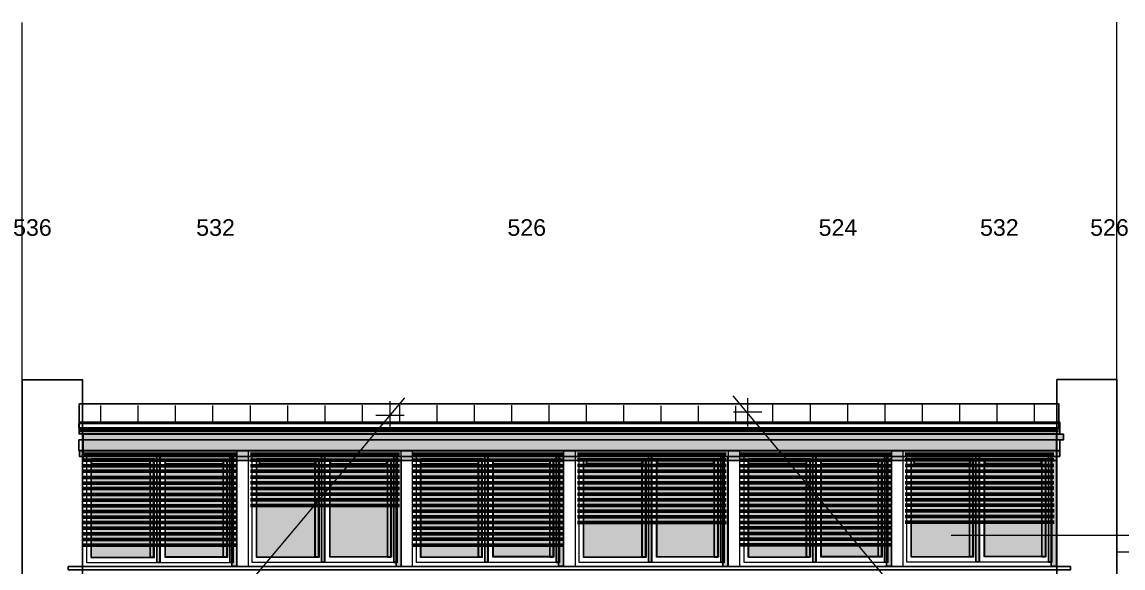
# Model space of a CAD drawing. Header units: millimetres. Extents: x 3716 to 41668, y 402 to 28530.
# Drawn here: x 12990 to 26469, y 17471 to 24159 of the extents above; entities that cross this region are included whole.
import ezdxf

# ---------------------------------------------------------------- set-up
doc = ezdxf.new("R2010")
doc.units = ezdxf.units.MM
doc.header["$LTSCALE"] = 50
for name, color, linetype in [('00_Wand_Bestand', 7, 'Continuous'), ('02_Grundstuecksgrenze', 8, 'Continuous'), ('05_Linien_stark', 7, 'Continuous'), ('06_Linien_fein', 3, 'Continuous'), ('10_Text', 7, 'Continuous')]:
    doc.layers.add(name, color=color, linetype=linetype)
doc.styles.add('PLAN', font='arial.ttf')

msp = doc.modelspace()

# ---------------------------------------------------------------- hatches: boundary and pattern name
at = {"layer": '00_Wand_Bestand', "transparency": 33554521}
for points in [[(13736, 19109), (25742, 19109), (25742, 19041), (13736, 19041)], [(13737, 19109), (25655, 19109), (25655, 18788), (13737, 18788)]]:
    msp.add_hatch(color=7, dxfattribs=at).paths.add_polyline_path(points)
at = {"layer": '00_Wand_Bestand', "transparency": 33554572}
for points in [[(13694, 18904), (25696, 18904), (25696, 18837), (13694, 18837)], [(15558, 18836), (15620, 18836), (15620, 17491), (15558, 17491)], [(17570, 18837), (17632, 18837), (17632, 17487), (17570, 17487)], [(19559, 18837), (19620, 18837), (19620, 17493), (19559, 17493)], [(21571, 18837), (21633, 18837), (21633, 17490), (21571, 17490)], [(23575, 18837), (23636, 18837), (23636, 17493), (23575, 17493)], [(25590, 18837), (25655, 18837), (25655, 17493), (25590, 17493)]]:
    msp.add_hatch(color=7, dxfattribs=at).paths.add_polyline_path(points)
at = {"layer": '02_Grundstuecksgrenze', "transparency": 33554590}
for points in [[(13837, 18807), (14609, 18807), (14609, 17600), (13837, 17600)], [(13837, 18796), (14609, 18796), (14609, 17599), (13837, 17599)], [(14742, 18803), (15504, 18803), (15504, 17607), (14742, 17607)], [(14744, 18798), (15504, 18798), (15504, 17604), (14744, 17604)], [(15862, 18808), (16626, 18808), (16626, 17603), (15862, 17603)], [(15862, 18797), (16626, 18797), (16626, 17602), (15862, 17602)], [(16758, 18803), (17513, 18803), (17513, 17609), (16758, 17609)], [(16760, 18799), (17513, 18799), (17513, 17606), (16760, 17606)], [(17872, 18808), (18626, 18808), (18626, 17603), (17872, 17603)], [(17872, 18797), (18626, 18797), (18626, 17603), (17872, 17603)], [(18756, 18803), (19501, 18803), (19501, 17610), (18756, 17610)], [(18758, 18799), (19501, 18799), (19501, 17607), (18758, 17607)], [(19865, 18809), (20629, 18809), (20629, 17603), (19865, 17603)], [(19865, 18797), (20629, 18797), (20629, 17602), (19865, 17602)], [(20761, 18804), (21515, 18804), (21515, 17609), (20761, 17609)], [(20763, 18800), (21515, 18800), (21515, 17606), (20763, 17606)], [(21883, 18808), (22641, 18808), (22641, 17604), (21883, 17604)], [(21883, 18797), (22641, 18797), (22641, 17604), (21883, 17604)], [(22772, 18804), (23521, 18804), (23521, 17611), (22772, 17611)], [(22774, 18799), (23521, 18799), (23521, 17608), (22774, 17608)], [(23877, 18810), (24641, 18810), (24641, 17607), (23877, 17607)], [(23877, 18799), (24641, 18799), (24641, 17606), (23877, 17606)], [(24772, 18806), (25526, 18806), (25526, 17613), (24772, 17613)], [(24774, 18801), (25526, 18801), (25526, 17610), (24774, 17610)]]:
    msp.add_hatch(color=7, dxfattribs=at).paths.add_polyline_path(points)
at = {"layer": '02_Grundstuecksgrenze', "transparency": 33554572}
for points in [[(13840, 18798), (14557, 18798), (14557, 18748), (13840, 18748)], [(14559, 18797), (14602, 18797), (14602, 17605), (14559, 17605)], [(14560, 18798), (14603, 18798), (14603, 17602), (14560, 17602)], [(14639, 18866), (14682, 18866), (14682, 17538), (14639, 17538)], [(14639, 18865), (14682, 18865), (14682, 17538), (14639, 17538)], [(14742, 18798), (15457, 18798), (15457, 18747), (14742, 18747)], [(14744, 18797), (15459, 18797), (15459, 18747), (14744, 18747)], [(15454, 18802), (15497, 18802), (15497, 17602), (15454, 17602)], [(15454, 18799), (15497, 18799), (15497, 17603), (15454, 17603)], [(15534, 18866), (15577, 18866), (15577, 17536), (15534, 17536)], [(15534, 18865), (15577, 18865), (15577, 17539), (15534, 17539)], [(15897, 18799), (16588, 18799), (16588, 18749), (15897, 18749)], [(16576, 18797), (16619, 18797), (16619, 17607), (16576, 17607)], [(16578, 18799), (16621, 18799), (16621, 17605), (16578, 17605)], [(16656, 18866), (16699, 18866), (16699, 17541), (16656, 17541)], [(16656, 18865), (16699, 18865), (16699, 17541), (16656, 17541)], [(16765, 18798), (17454, 18798), (17454, 18748), (16765, 18748)], [(16767, 18797), (17456, 18797), (17456, 18747), (16767, 18747)], [(17463, 18802), (17506, 18802), (17506, 17605), (17463, 17605)], [(17463, 18799), (17506, 18799), (17506, 17606), (17463, 17606)], [(17542, 18866), (17585, 18866), (17585, 17538), (17542, 17538)], [(17542, 18865), (17585, 18865), (17585, 17541), (17542, 17541)], [(17874, 18799), (18575, 18799), (18575, 18748), (17874, 18748)], [(18577, 18797), (18619, 18797), (18619, 17608), (18577, 17608)], [(18578, 18799), (18620, 18799), (18620, 17605), (18578, 17605)], [(18655, 18866), (18697, 18866), (18697, 17541), (18655, 17541)], [(18655, 18865), (18697, 18865), (18697, 17541), (18655, 17541)], [(18756, 18798), (19454, 18798), (19454, 18748), (18756, 18748)], [(18758, 18797), (19456, 18797), (19456, 18747), (18758, 18747)], [(19451, 18802), (19493, 18802), (19493, 17605), (19451, 17605)], [(19451, 18799), (19493, 18799), (19493, 17607), (19451, 17607)], [(19530, 18866), (19572, 18866), (19572, 17539), (19530, 17539)], [(19530, 18865), (19572, 18865), (19572, 17542), (19530, 17542)], [(19900, 18800), (20591, 18800), (20591, 18749), (19900, 18749)], [(20579, 18798), (20622, 18798), (20622, 17608), (20579, 17608)], [(20581, 18799), (20624, 18799), (20624, 17605), (20581, 17605)], [(20659, 18867), (20702, 18867), (20702, 17541), (20659, 17541)], [(20659, 18866), (20702, 18866), (20702, 17541), (20659, 17541)], [(20768, 18799), (21456, 18799), (21456, 18749), (20768, 18749)], [(20770, 18798), (21458, 18798), (21458, 18748), (20770, 18748)], [(21465, 18803), (21508, 18803), (21508, 17605), (21465, 17605)], [(21465, 18800), (21508, 18800), (21508, 17606), (21465, 17606)], [(21545, 18867), (21587, 18867), (21587, 17539), (21545, 17539)], [(21545, 18866), (21587, 18866), (21587, 17542), (21545, 17542)], [(21885, 18799), (22590, 18799), (22590, 18749), (21885, 18749)], [(22592, 18798), (22634, 18798), (22634, 17609), (22592, 17609)], [(22593, 18799), (22636, 18799), (22636, 17607), (22593, 17607)], [(22671, 18866), (22713, 18866), (22713, 17543), (22671, 17543)], [(22671, 18865), (22713, 18865), (22713, 17543), (22671, 17543)], [(22772, 18798), (23474, 18798), (23474, 18748), (22772, 18748)], [(22774, 18798), (23476, 18798), (23476, 18747), (22774, 18747)], [(23471, 18802), (23513, 18802), (23513, 17607), (23471, 17607)], [(23471, 18799), (23513, 18799), (23513, 17608), (23471, 17608)], [(23550, 18866), (23592, 18866), (23592, 17540), (23550, 17540)], [(23550, 18865), (23592, 18865), (23592, 17543), (23550, 17543)], [(23912, 18801), (24602, 18801), (24602, 18751), (23912, 18751)], [(24591, 18800), (24633, 18800), (24633, 17611), (24591, 17611)], [(24592, 18801), (24635, 18801), (24635, 17609), (24592, 17609)], [(24670, 18868), (24713, 18868), (24713, 17545), (24670, 17545)], [(24670, 18867), (24713, 18867), (24713, 17545), (24670, 17545)], [(24779, 18801), (25467, 18801), (25467, 18750), (24779, 18750)], [(24782, 18800), (25469, 18800), (25469, 18750), (24782, 18750)], [(25476, 18805), (25519, 18805), (25519, 17609), (25476, 17609)], [(25476, 18801), (25519, 18801), (25519, 17610), (25476, 17610)], [(25556, 18868), (25599, 18868), (25599, 17542), (25556, 17542)], [(25556, 18867), (25599, 18867), (25599, 17545), (25556, 17545)]]:
    msp.add_hatch(color=7, dxfattribs=at).paths.add_polyline_path(points)

# ---------------------------------------------------------------- linework, layer by layer
at = {"layer": '00_Wand_Bestand'}
for points in [[(13736, 19109), (25742, 19109), (25742, 19041), (13736, 19041)], [(13737, 19109), (25655, 19109), (25655, 18788), (13737, 18788)], [(13694, 18904), (25696, 18904), (25696, 18837), (13694, 18837)], [(15558, 18836), (15620, 18836), (15620, 17491), (15558, 17491)], [(17570, 18837), (17632, 18837), (17632, 17487), (17570, 17487)], [(19559, 18837), (19620, 18837), (19620, 17493), (19559, 17493)], [(21571, 18837), (21633, 18837), (21633, 17490), (21571, 17490)], [(23575, 18837), (23636, 18837), (23636, 17493), (23575, 17493)], [(25590, 18837), (25655, 18837), (25655, 17493), (25590, 17493)]]:
    msp.add_lwpolyline(points, close=True, dxfattribs=at)
at = {"layer": '02_Grundstuecksgrenze'}
for points in [[(13837, 18807), (14609, 18807), (14609, 17600), (13837, 17600)], [(13837, 18796), (14609, 18796), (14609, 17599), (13837, 17599)], [(13840, 18798), (14557, 18798), (14557, 18748), (13840, 18748)], [(14559, 18797), (14602, 18797), (14602, 17605), (14559, 17605)], [(14560, 18798), (14603, 18798), (14603, 17602), (14560, 17602)], [(14639, 18866), (14682, 18866), (14682, 17538), (14639, 17538)], [(14639, 18865), (14682, 18865), (14682, 17538), (14639, 17538)], [(14742, 18803), (15504, 18803), (15504, 17607), (14742, 17607)], [(14742, 18798), (15457, 18798), (15457, 18747), (14742, 18747)], [(14744, 18798), (15504, 18798), (15504, 17604), (14744, 17604)], [(14744, 18797), (15459, 18797), (15459, 18747), (14744, 18747)], [(15454, 18802), (15497, 18802), (15497, 17602), (15454, 17602)], [(15454, 18799), (15497, 18799), (15497, 17603), (15454, 17603)], [(15534, 18866), (15577, 18866), (15577, 17536), (15534, 17536)], [(15534, 18865), (15577, 18865), (15577, 17539), (15534, 17539)], [(15862, 18808), (16626, 18808), (16626, 17603), (15862, 17603)], [(15862, 18797), (16626, 18797), (16626, 17602), (15862, 17602)], [(15897, 18799), (16588, 18799), (16588, 18749), (15897, 18749)], [(16576, 18797), (16619, 18797), (16619, 17607), (16576, 17607)], [(16578, 18799), (16621, 18799), (16621, 17605), (16578, 17605)], [(16656, 18866), (16699, 18866), (16699, 17541), (16656, 17541)], [(16656, 18865), (16699, 18865), (16699, 17541), (16656, 17541)], [(16758, 18803), (17513, 18803), (17513, 17609), (16758, 17609)], [(16760, 18799), (17513, 18799), (17513, 17606), (16760, 17606)], [(16765, 18798), (17454, 18798), (17454, 18748), (16765, 18748)], [(16767, 18797), (17456, 18797), (17456, 18747), (16767, 18747)], [(17463, 18802), (17506, 18802), (17506, 17605), (17463, 17605)], [(17463, 18799), (17506, 18799), (17506, 17606), (17463, 17606)], [(17542, 18866), (17585, 18866), (17585, 17538), (17542, 17538)], [(17542, 18865), (17585, 18865), (17585, 17541), (17542, 17541)], [(17872, 18808), (18626, 18808), (18626, 17603), (17872, 17603)], [(17872, 18797), (18626, 18797), (18626, 17603), (17872, 17603)], [(17874, 18799), (18575, 18799), (18575, 18748), (17874, 18748)], [(18577, 18797), (18619, 18797), (18619, 17608), (18577, 17608)], [(18578, 18799), (18620, 18799), (18620, 17605), (18578, 17605)], [(18655, 18866), (18697, 18866), (18697, 17541), (18655, 17541)], [(18655, 18865), (18697, 18865), (18697, 17541), (18655, 17541)], [(18756, 18803), (19501, 18803), (19501, 17610), (18756, 17610)], [(18756, 18798), (19454, 18798), (19454, 18748), (18756, 18748)], [(18758, 18799), (19501, 18799), (19501, 17607), (18758, 17607)], [(18758, 18797), (19456, 18797), (19456, 18747), (18758, 18747)], [(19451, 18802), (19493, 18802), (19493, 17605), (19451, 17605)], [(19451, 18799), (19493, 18799), (19493, 17607), (19451, 17607)], [(19530, 18866), (19572, 18866), (19572, 17539), (19530, 17539)], [(19530, 18865), (19572, 18865), (19572, 17542), (19530, 17542)], [(19865, 18809), (20629, 18809), (20629, 17603), (19865, 17603)], [(19865, 18797), (20629, 18797), (20629, 17602), (19865, 17602)], [(19900, 18800), (20591, 18800), (20591, 18749), (19900, 18749)], [(20579, 18798), (20622, 18798), (20622, 17608), (20579, 17608)], [(20581, 18799), (20624, 18799), (20624, 17605), (20581, 17605)], [(20659, 18867), (20702, 18867), (20702, 17541), (20659, 17541)], [(20659, 18866), (20702, 18866), (20702, 17541), (20659, 17541)], [(20761, 18804), (21515, 18804), (21515, 17609), (20761, 17609)], [(20763, 18800), (21515, 18800), (21515, 17606), (20763, 17606)], [(20768, 18799), (21456, 18799), (21456, 18749), (20768, 18749)], [(20770, 18798), (21458, 18798), (21458, 18748), (20770, 18748)], [(21465, 18803), (21508, 18803), (21508, 17605), (21465, 17605)], [(21465, 18800), (21508, 18800), (21508, 17606), (21465, 17606)], [(21545, 18867), (21587, 18867), (21587, 17539), (21545, 17539)], [(21545, 18866), (21587, 18866), (21587, 17542), (21545, 17542)], [(21883, 18808), (22641, 18808), (22641, 17604), (21883, 17604)], [(21883, 18797), (22641, 18797), (22641, 17604), (21883, 17604)], [(21885, 18799), (22590, 18799), (22590, 18749), (21885, 18749)], [(22592, 18798), (22634, 18798), (22634, 17609), (22592, 17609)], [(22593, 18799), (22636, 18799), (22636, 17607), (22593, 17607)], [(22671, 18866), (22713, 18866), (22713, 17543), (22671, 17543)], [(22671, 18865), (22713, 18865), (22713, 17543), (22671, 17543)], [(22772, 18804), (23521, 18804), (23521, 17611), (22772, 17611)], [(22772, 18798), (23474, 18798), (23474, 18748), (22772, 18748)], [(22774, 18799), (23521, 18799), (23521, 17608), (22774, 17608)], [(22774, 18798), (23476, 18798), (23476, 18747), (22774, 18747)], [(23471, 18802), (23513, 18802), (23513, 17607), (23471, 17607)], [(23471, 18799), (23513, 18799), (23513, 17608), (23471, 17608)], [(23550, 18866), (23592, 18866), (23592, 17540), (23550, 17540)], [(23550, 18865), (23592, 18865), (23592, 17543), (23550, 17543)], [(23877, 18810), (24641, 18810), (24641, 17607), (23877, 17607)], [(23877, 18799), (24641, 18799), (24641, 17606), (23877, 17606)], [(23912, 18801), (24602, 18801), (24602, 18751), (23912, 18751)], [(24591, 18800), (24633, 18800), (24633, 17611), (24591, 17611)], [(24592, 18801), (24635, 18801), (24635, 17609), (24592, 17609)], [(24670, 18868), (24713, 18868), (24713, 17545), (24670, 17545)], [(24670, 18867), (24713, 18867), (24713, 17545), (24670, 17545)], [(24772, 18806), (25526, 18806), (25526, 17613), (24772, 17613)], [(24774, 18801), (25526, 18801), (25526, 17610), (24774, 17610)], [(24779, 18801), (25467, 18801), (25467, 18750), (24779, 18750)], [(24782, 18800), (25469, 18800), (25469, 18750), (24782, 18750)], [(25476, 18805), (25519, 18805), (25519, 17609), (25476, 17609)], [(25476, 18801), (25519, 18801), (25519, 17610), (25476, 17610)], [(25556, 18868), (25599, 18868), (25599, 17542), (25556, 17542)], [(25556, 18867), (25599, 18867), (25599, 17545), (25556, 17545)]]:
    msp.add_lwpolyline(points, close=True, dxfattribs=at)
at = {"layer": '05_Linien_stark', "lineweight": 15}
for p, q in [((12993, 2908), (12993, 24154)), ((26393, 2910), (26393, 24159))]:
    msp.add_line(p, q, dxfattribs=at)
at = {"layer": '05_Linien_stark', "lineweight": 53}
for p, q in [((13693, 19156), (25681, 19156)), ((15619, 18863), (13728, 18863)), ((15619, 18863), (13728, 18863)), ((15619, 18793), (13728, 18793)), ((15619, 18793), (13728, 18793)), ((17611, 18863), (15788, 18863)), ((17611, 18863), (15788, 18863)), ((17611, 18793), (15788, 18793)), ((17611, 18793), (15788, 18793)), ((19612, 18863), (17765, 18863)), ((19612, 18863), (17765, 18863)), ((19612, 18793), (17765, 18793)), ((19612, 18793), (17765, 18793)), ((21613, 18864), (19791, 18864)), ((21613, 18864), (19791, 18864)), ((21613, 18794), (19791, 18794)), ((21613, 18794), (19791, 18794)), ((23633, 18863), (21776, 18863)), ((23633, 18863), (21776, 18863)), ((23633, 18793), (21776, 18793)), ((23633, 18793), (21776, 18793)), ((25624, 18866), (23803, 18866)), ((25624, 18866), (23803, 18866)), ((25624, 18796), (23803, 18796)), ((25624, 18796), (23803, 18796)), ((15619, 18723), (13728, 18723)), ((15619, 18723), (13728, 18723)), ((15619, 18655), (13728, 18655)), ((15619, 18655), (13728, 18655)), ((17611, 18724), (15788, 18724)), ((17611, 18724), (15788, 18724)), ((17611, 18655), (15788, 18655)), ((17611, 18655), (15788, 18655)), ((19612, 18724), (17765, 18724)), ((19612, 18724), (17765, 18724)), ((19612, 18655), (17765, 18655)), ((19612, 18655), (17765, 18655)), ((21613, 18725), (19791, 18725)), ((21613, 18725), (19791, 18725)), ((21613, 18656), (19791, 18656)), ((21613, 18656), (19791, 18656)), ((23633, 18724), (21776, 18724)), ((23633, 18724), (21776, 18724)), ((23633, 18656), (21776, 18656)), ((23633, 18656), (21776, 18656)), ((25624, 18727), (23803, 18727)), ((25624, 18727), (23803, 18727)), ((25624, 18658), (23803, 18658)), ((25624, 18658), (23803, 18658)), ((15619, 18581), (13728, 18581)), ((15619, 18581), (13728, 18581)), ((15619, 18511), (13728, 18511)), ((15619, 18511), (13728, 18511)), ((17611, 18582), (15788, 18582)), ((17611, 18582), (15788, 18582)), ((17611, 18512), (15788, 18512)), ((17611, 18512), (15788, 18512)), ((19612, 18582), (17765, 18582)), ((19612, 18582), (17765, 18582)), ((19612, 18512), (17765, 18512)), ((19612, 18512), (17765, 18512)), ((21613, 18582), (19791, 18582)), ((21613, 18582), (19791, 18582)), ((21613, 18513), (19791, 18513)), ((21613, 18513), (19791, 18513)), ((23633, 18582), (21776, 18582)), ((23633, 18582), (21776, 18582)), ((23633, 18513), (21776, 18513)), ((23633, 18513), (21776, 18513)), ((25624, 18584), (23803, 18584)), ((25624, 18584), (23803, 18584)), ((25624, 18515), (23803, 18515)), ((25624, 18515), (23803, 18515)), ((15620, 18443), (13726, 18443)), ((15620, 18443), (13726, 18443)), ((15620, 18372), (13726, 18372)), ((15620, 18372), (13726, 18372)), ((17610, 18444), (15787, 18444)), ((17610, 18444), (15787, 18444)), ((17610, 18373), (15788, 18373)), ((17610, 18373), (15788, 18373)), ((19613, 18444), (17763, 18444)), ((19613, 18444), (17763, 18444)), ((19613, 18373), (17763, 18373)), ((19613, 18373), (17763, 18373)), ((21613, 18444), (19791, 18444)), ((21613, 18444), (19791, 18444)), ((21613, 18374), (19791, 18374)), ((21613, 18374), (19791, 18374)), ((23634, 18445), (21774, 18445)), ((23634, 18445), (21774, 18445)), ((23634, 18374), (21774, 18374)), ((23634, 18374), (21774, 18374)), ((25624, 18447), (23803, 18447)), ((25624, 18447), (23803, 18447)), ((25624, 18376), (23803, 18376)), ((25624, 18376), (23803, 18376)), ((15620, 18303), (13727, 18303)), ((15620, 18303), (13727, 18303)), ((15619, 18234), (13728, 18234)), ((15619, 18234), (13728, 18234)), ((17611, 18304), (15788, 18304)), ((17611, 18304), (15788, 18304)), ((17611, 18235), (15788, 18235)), ((17611, 18235), (15788, 18235)), ((19614, 18304), (17764, 18304)), ((19614, 18304), (17764, 18304)), ((19613, 18236), (17765, 18236)), ((19613, 18236), (17765, 18236)), ((21613, 18304), (19791, 18304)), ((21613, 18304), (19791, 18304)), ((21613, 18236), (19791, 18236)), ((21613, 18236), (19791, 18236)), ((23634, 18305), (21774, 18305)), ((23634, 18305), (21774, 18305)), ((23633, 18236), (21776, 18236)), ((23633, 18236), (21776, 18236)), ((25624, 18307), (23803, 18307)), ((25624, 18307), (23803, 18307)), ((25625, 18239), (23803, 18239)), ((25625, 18239), (23803, 18239)), ((15620, 18164), (13729, 18164)), ((15620, 18164), (13729, 18164)), ((15620, 18095), (13729, 18095)), ((15620, 18095), (13729, 18095)), ((19613, 18166), (17766, 18166)), ((19613, 18166), (17766, 18166)), ((19613, 18097), (17766, 18097)), ((19613, 18097), (17766, 18097)), ((21614, 18166), (19792, 18166)), ((21614, 18166), (19792, 18166)), ((21614, 18097), (19792, 18097)), ((21614, 18097), (19792, 18097)), ((23634, 18167), (21777, 18167)), ((23634, 18167), (21777, 18167)), ((23634, 18098), (21777, 18098)), ((23634, 18098), (21777, 18098)), ((25625, 18169), (23804, 18169)), ((25625, 18169), (23804, 18169)), ((25625, 18100), (23804, 18100)), ((25625, 18100), (23804, 18100)), ((15619, 18026), (13729, 18026)), ((15619, 18026), (13729, 18026)), ((15620, 17958), (13729, 17958)), ((15620, 17958), (13729, 17958)), ((19613, 18028), (17766, 18028)), ((19613, 18028), (17766, 18028)), ((19613, 17960), (17766, 17960)), ((19613, 17960), (17766, 17960)), ((21614, 18028), (19792, 18028)), ((21614, 18028), (19792, 18028)), ((23634, 18029), (21777, 18029)), ((23634, 18029), (21777, 18029)), ((23634, 17961), (21777, 17961)), ((23634, 17961), (21777, 17961)), ((25625, 18031), (23804, 18031)), ((25625, 18031), (23804, 18031)), ((15620, 17888), (13729, 17888)), ((15620, 17888), (13729, 17888)), ((15619, 17819), (13729, 17819)), ((15619, 17819), (13729, 17819)), ((19613, 17890), (17766, 17890)), ((19613, 17890), (17766, 17890)), ((19613, 17822), (17766, 17822)), ((19613, 17822), (17766, 17822)), ((23633, 17823), (21776, 17823)), ((23633, 17823), (21776, 17823)), ((23634, 17892), (21777, 17892)), ((23634, 17892), (21777, 17892)), ((15619, 17749), (13729, 17749)), ((15619, 17749), (13729, 17749)), ((19613, 17752), (17766, 17752)), ((19613, 17752), (17766, 17752)), ((23633, 17753), (21777, 17753)), ((23633, 17753), (21777, 17753))]:
    msp.add_line(p, q, dxfattribs=at)
at = {"layer": '05_Linien_stark', "lineweight": 25}
for points in [[(12993, 19777), (13730, 19777), (13730, 13688), (12993, 13688)], [(25661, 19780), (26394, 19780), (26394, 13690), (25661, 13690)], [(13688, 19481), (25686, 19481), (25686, 19257), (13688, 19257)], [(13687, 19242), (25686, 19242), (25686, 19189), (13687, 19189)], [(13689, 19259), (25695, 19259), (25695, 19113), (13689, 19113)], [(13687, 19040), (25695, 19040), (25695, 18909), (13687, 18909)], [(13556, 17487), (25826, 17487), (25826, 17448), (13556, 17448)]]:
    msp.add_lwpolyline(points, close=True, dxfattribs=at)
at = {"layer": '05_Linien_stark', "lineweight": 20}
for points in [[(15625, 18910), (15761, 18910), (15761, 17486), (15625, 17486)], [(17634, 18910), (17769, 18910), (17769, 17486), (17634, 17486)], [(19625, 18910), (19761, 18910), (19761, 17486), (19625, 17486)], [(21638, 18910), (21773, 18910), (21773, 17487), (21638, 17487)], [(23640, 18910), (23776, 18910), (23776, 17488), (23640, 17488)], [(13783, 18867), (14678, 18867), (14678, 17534), (13783, 17534)], [(13836, 18802), (14610, 18802), (14610, 17600), (13836, 17600)], [(14678, 18867), (15575, 18867), (15575, 17534), (14678, 17534)], [(14741, 18803), (15505, 18803), (15505, 17600), (14741, 17600)], [(15808, 18867), (16694, 18867), (16694, 17537), (15808, 17537)], [(15860, 18803), (16627, 18803), (16627, 17603), (15860, 17603)], [(16695, 18868), (17583, 18868), (17583, 17537), (16695, 17537)], [(16757, 18803), (17513, 18803), (17513, 17603), (16757, 17603)], [(17819, 18867), (18693, 18867), (18693, 17537), (17819, 17537)], [(17870, 18803), (18626, 18803), (18626, 17603), (17870, 17603)], [(18693, 18867), (19569, 18867), (19569, 17537), (18693, 17537)], [(18755, 18803), (19501, 18803), (19501, 17603), (18755, 17603)], [(19812, 18868), (20697, 18868), (20697, 17537), (19812, 17537)], [(19864, 18803), (20630, 18803), (20630, 17603), (19864, 17603)], [(20697, 18868), (21585, 18868), (21585, 17537), (20697, 17537)], [(20760, 18804), (21516, 18804), (21516, 17603), (20760, 17603)], [(21830, 18867), (22709, 18867), (22709, 17539), (21830, 17539)], [(21881, 18803), (22642, 18803), (22642, 17604), (21881, 17604)], [(22709, 18868), (23590, 18868), (23590, 17538), (22709, 17538)], [(22771, 18803), (23521, 18803), (23521, 17605), (22771, 17605)], [(23823, 18869), (24709, 18869), (24709, 17541), (23823, 17541)], [(23876, 18805), (24641, 18805), (24641, 17607), (23876, 17607)], [(24709, 18870), (25596, 18870), (25596, 17541), (24709, 17541)], [(24771, 18806), (25527, 18806), (25527, 17607), (24771, 17607)]]:
    msp.add_lwpolyline(points, close=True, dxfattribs=at)
at = {"layer": '06_Linien_fein', "lineweight": 9}
for p, q in [((12872, 13830), (17678, 19557)), ((26467, 13893), (21695, 19581)), ((13956, 19258), (13956, 19463)), ((13956, 19258), (13956, 19463)), ((14413, 19258), (14413, 19463)), ((14413, 19258), (14413, 19463)), ((14871, 19258), (14871, 19463)), ((14871, 19258), (14871, 19463)), ((15328, 19258), (15328, 19463)), ((15328, 19258), (15328, 19463)), ((15786, 19258), (15786, 19463)), ((15786, 19258), (15786, 19463)), ((16243, 19258), (16243, 19463)), ((16243, 19258), (16243, 19463)), ((16701, 19258), (16701, 19463)), ((16701, 19258), (16701, 19463)), ((17157, 19261), (17157, 19466)), ((17157, 19261), (17157, 19466)), ((17614, 19261), (17614, 19466)), ((17614, 19261), (17614, 19466)), ((18072, 19261), (18072, 19466)), ((18072, 19261), (18072, 19466)), ((18529, 19261), (18529, 19466)), ((18529, 19261), (18529, 19466)), ((18987, 19261), (18987, 19466)), ((18987, 19261), (18987, 19466)), ((19444, 19261), (19444, 19466)), ((19444, 19261), (19444, 19466)), ((19902, 19261), (19902, 19466)), ((19902, 19261), (19902, 19466)), ((20359, 19261), (20359, 19466)), ((20359, 19261), (20359, 19466)), ((20816, 19254), (20816, 19459)), ((20816, 19254), (20816, 19459)), ((21274, 19254), (21274, 19459)), ((21274, 19254), (21274, 19459)), ((21731, 19254), (21731, 19459)), ((21731, 19254), (21731, 19459)), ((22184, 19263), (22184, 19469)), ((22184, 19263), (22184, 19469)), ((22642, 19263), (22642, 19469)), ((22642, 19263), (22642, 19469)), ((23100, 19263), (23100, 19469)), ((23100, 19263), (23100, 19469)), ((23559, 19263), (23559, 19469)), ((23559, 19263), (23559, 19469)), ((24015, 19263), (24015, 19469)), ((24015, 19263), (24015, 19469)), ((24473, 19263), (24473, 19469)), ((24473, 19263), (24473, 19469)), ((24930, 19263), (24930, 19469)), ((24930, 19263), (24930, 19469)), ((25388, 19263), (25388, 19469)), ((25388, 19263), (25388, 19469))]:
    msp.add_line(p, q, dxfattribs=at)
at = {"layer": '06_Linien_fein', "lineweight": 5}
for p, q in [((21875, 19205), (21875, 19551)), ((17497, 19167), (17497, 19513)), ((17670, 19340), (17324, 19340)), ((22048, 19378), (21702, 19378))]:
    msp.add_line(p, q, dxfattribs=at)
at = {"layer": '06_Linien_fein', "lineweight": 13}
for p, q in [((32218, 17870), (24365, 17870)), ((32751, 17666), (26387, 17666))]:
    msp.add_line(p, q, dxfattribs=at)

# ---------------------------------------------------------------- texts
at = {"layer": '10_Text', "style": 'PLAN'}
for s, p in [('536', (12881, 21540)), ('532', (15123, 21540)), ('526', (18933, 21540)), ('524', (22743, 21540)), ('532', (24719, 21540)), ('526', (26067, 21540))]:
    msp.add_text(s, height=203.2, dxfattribs=at).set_placement(p)

doc.saveas('drawing.dxf')
